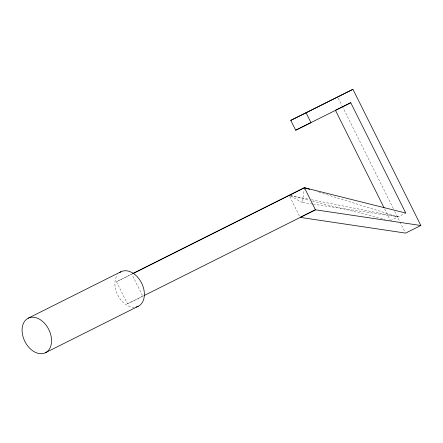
<?xml version="1.0" encoding="UTF-8"?>
<svg xmlns="http://www.w3.org/2000/svg" width="443" height="443" viewBox="0 0 443 443"><rect width="100%" height="100%" fill="white"/><g stroke="black" fill="none" stroke-linecap="round" stroke-linejoin="round"><path stroke-width="0.33" stroke-dasharray="2.21 1.66" d="M312.553 204.079L302.287 202.551L304.236 189.067M116.492 281.748L131.787 274.156L142.79 296.229L127.495 303.82L116.492 281.748L131.964 274.001M127.495 303.82L143.587 295.763M390.471 220.631L405.76 213.044M313.24 204.184L398.113 216.837L316.966 191.614M290.492 195.573L308.765 199.184M311.473 199.721L398.113 216.837M290.481 195.645L309.269 200.341M312.625 201.177L385.1 219.291M290.337 195.967L302.287 202.551M338.275 98.147L341.974 105.572M342.284 106.193L393.522 208.958M394.757 211.433L399.697 221.339M400.001 221.954L404.941 231.861M384.629 208.924L390.161 220.016M289.75 196.531L299.839 216.765M134.262 307.248A19.298 13.356 63.4 0 1 117.866 295.304A19.298 13.356 63.4 0 1 117.456 274.787"/><path stroke-width="0.66" d="M290.774 120.38L306.063 112.788L310.975 122.633L295.68 130.225L290.774 120.38L352.949 89.314L420.85 225.509L405.561 233.101L300.144 217.38L315.433 209.794L420.85 225.509M306.063 112.788L352.949 89.314M295.68 130.225L350.756 102.721L405.76 213.044L304.43 187.716L132.584 273.691M28.208 318.19L121.028 271.714M133.022 273.536L304.43 187.716L309.707 189.36M144.025 295.608L315.433 209.794L304.43 187.716M45.43 352.733A19.298 13.356 63.4 0 0 42.877 321.684A19.298 13.356 63.4 0 0 22.15 331.968A19.298 13.356 63.4 0 0 45.43 352.733L138.255 306.263M350.756 102.721L335.462 110.307L384.015 207.689M119.544 272.639A19.298 13.356 63.4 0 1 141.793 283.431A19.298 13.356 63.4 0 1 136.04 307.032"/></g></svg>
